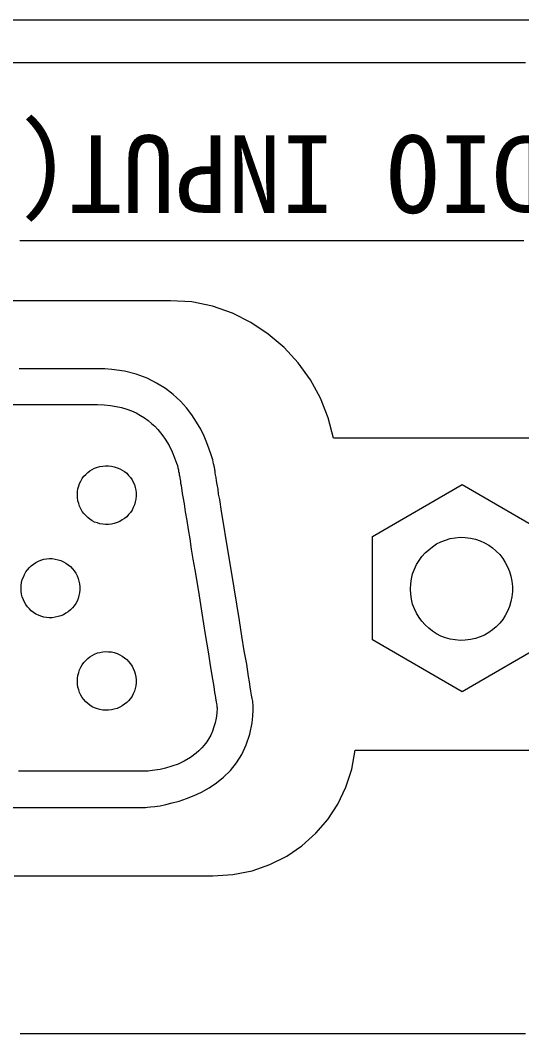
# Model space of a CAD drawing. Units: millimetres on the paper. Extents: x -139 to 141, y -98 to 91.
# Drawn here: x 39.18 to 41.524, y 74.051 to 78.789 of the extents above; entities that cross this region are included whole.
import ezdxf
from ezdxf.enums import TextEntityAlignment as Align

# ---------------------------------------------------------------- set-up
doc = ezdxf.new("R2010")
doc.units = ezdxf.units.MM
doc.layers.add('0-1_外形線', color=4, linetype='Continuous')
doc.styles.add('ＭＳ ゴシック', font='')
doc.styles.get('ＭＳ ゴシック').set_extended_font_data('MS Gothic')

msp = doc.modelspace()

# ---------------------------------------------------------------- linework, layer by layer
at = {"layer": '0-1_外形線'}
msp.add_line((44.853, 78.789), (-48.675, 78.789), dxfattribs=at)
for points in [[(39.137, 78.591), (39.268, 78.591), (39.398, 78.591), (39.527, 78.591), (39.592, 78.591), (39.655, 78.591), (39.719, 78.591), (39.782, 78.591), (39.845, 78.591), (39.907, 78.591), (39.969, 78.591), (40.03, 78.591), (40.091, 78.591), (40.152, 78.591), (40.211, 78.591)], [(39.179, 78.591), (39.267, 78.591), (39.354, 78.591), (39.44, 78.591), (39.526, 78.591), (39.611, 78.591), (39.696, 78.591), (39.78, 78.591), (39.864, 78.591), (39.946, 78.591), (40.028, 78.591), (40.109, 78.591), (40.189, 78.591), (40.268, 78.591), (40.347, 78.591), (40.424, 78.591), (40.5, 78.591), (40.575, 78.591), (40.649, 78.591), (40.722, 78.591), (40.794, 78.591), (40.864, 78.591), (40.933, 78.591), (41.001, 78.591)], [(40.211, 78.591), (40.271, 78.591), (40.33, 78.591), (40.388, 78.591), (40.446, 78.591), (40.503, 78.591), (40.56, 78.591), (40.615, 78.591), (40.671, 78.591), (40.725, 78.591), (40.779, 78.591), (40.832, 78.591), (40.885, 78.591), (40.936, 78.591), (40.987, 78.591), (41.038, 78.591), (41.087, 78.591), (41.136, 78.591), (41.183, 78.591), (41.23, 78.591), (41.276, 78.591), (41.321, 78.591), (41.365, 78.591), (41.409, 78.591), (41.451, 78.591), (41.492, 78.591), (41.533, 78.591)], [(41.001, 78.591), (41.067, 78.591), (41.1, 78.591), (41.132, 78.591), (41.164, 78.591), (41.195, 78.591), (41.226, 78.591), (41.257, 78.591), (41.288, 78.591), (41.317, 78.591), (41.347, 78.591), (41.376, 78.591), (41.405, 78.591), (41.433, 78.591), (41.461, 78.591), (41.488, 78.591), (41.515, 78.591), (41.542, 78.591)], [(40.517, 77.758), (40.451, 77.758), (40.384, 77.758), (40.316, 77.758), (40.249, 77.758), (40.18, 77.758), (40.111, 77.758), (40.041, 77.758), (39.972, 77.758), (39.901, 77.758), (39.83, 77.758), (39.759, 77.758), (39.687, 77.758), (39.615, 77.758), (39.47, 77.758), (39.324, 77.758), (39.177, 77.758)], [(41.533, 77.758), (41.48, 77.758), (41.426, 77.758), (41.371, 77.758), (41.315, 77.758), (41.259, 77.758), (41.201, 77.758), (41.143, 77.758), (41.083, 77.758), (41.023, 77.758), (40.963, 77.758), (40.901, 77.758), (40.839, 77.758), (40.776, 77.758), (40.712, 77.758), (40.648, 77.758), (40.583, 77.758), (40.517, 77.758)], [(39.882, 77.478), (39.881, 77.478), (39.88, 77.478), (39.877, 77.478), (39.873, 77.478), (39.868, 77.478), (39.863, 77.478), (39.856, 77.478), (39.848, 77.478), (39.839, 77.478), (39.83, 77.478), (39.808, 77.478), (39.782, 77.478), (39.753, 77.478), (39.72, 77.478), (39.685, 77.478), (39.646, 77.478), (39.604, 77.478), (39.56, 77.478), (39.513, 77.478), (39.464, 77.478), (39.412, 77.478), (39.358, 77.478), (39.302, 77.478), (39.244, 77.478), (39.184, 77.478), (39.123, 77.478)], [(40.644, 76.835), (40.619, 76.931), (40.583, 77.022), (40.536, 77.108), (40.479, 77.187), (40.413, 77.259), (40.339, 77.322), (40.258, 77.376), (40.171, 77.419), (40.078, 77.452), (39.982, 77.472), (39.882, 77.478)], [(39.408, 77.159), (39.38, 77.159), (39.318, 77.159), (39.249, 77.159), (39.175, 77.159)], [(40.104, 76.597), (40.1, 76.618), (40.097, 76.636), (40.095, 76.652), (40.093, 76.664), (40.091, 76.674), (40.09, 76.68), (40.09, 76.683), (40.089, 76.684), (40.089, 76.689), (40.087, 76.699), (40.083, 76.715), (40.079, 76.734), (40.072, 76.758), (40.063, 76.784), (40.052, 76.813), (40.039, 76.844), (40.023, 76.877), (40.004, 76.91), (39.982, 76.944), (39.957, 76.977), (39.928, 77.009), (39.895, 77.039), (39.858, 77.068), (39.817, 77.093), (39.772, 77.116), (39.722, 77.134), (39.667, 77.148), (39.607, 77.156), (39.575, 77.159), (39.541, 77.159), (39.54, 77.159), (39.534, 77.159), (39.525, 77.159), (39.513, 77.159), (39.497, 77.159), (39.479, 77.159), (39.458, 77.159), (39.434, 77.159), (39.408, 77.159)], [(39.093, 76.992), (39.137, 76.992), (39.178, 76.992), (39.218, 76.992), (39.256, 76.992), (39.293, 76.992), (39.327, 76.992), (39.359, 76.992), (39.389, 76.992), (39.417, 76.992), (39.442, 76.992), (39.464, 76.992), (39.484, 76.992), (39.501, 76.992), (39.515, 76.992), (39.527, 76.992), (39.535, 76.992), (39.54, 76.992), (39.541, 76.992)], [(39.541, 76.992), (39.572, 76.991), (39.601, 76.988), (39.628, 76.984), (39.653, 76.978), (39.677, 76.971), (39.7, 76.963), (39.721, 76.953), (39.741, 76.942), (39.76, 76.93), (39.777, 76.918), (39.793, 76.904), (39.808, 76.891), (39.822, 76.876), (39.835, 76.861), (39.846, 76.846), (39.857, 76.831), (39.875, 76.801), (39.89, 76.771), (39.901, 76.743), (39.91, 76.718), (39.914, 76.707), (39.916, 76.696), (39.919, 76.687), (39.92, 76.679), (39.922, 76.672), (39.923, 76.667), (39.923, 76.663), (39.924, 76.661), (39.924, 76.66), (39.924, 76.658), (39.925, 76.654), (39.926, 76.649), (39.927, 76.642), (39.928, 76.634), (39.929, 76.625), (39.931, 76.614), (39.933, 76.602), (39.935, 76.59), (39.937, 76.576)], [(41.581, 76.835), (41.578, 76.835), (41.57, 76.835), (41.558, 76.835), (41.54, 76.835), (41.519, 76.835), (41.494, 76.835), (41.466, 76.835), (41.434, 76.835), (41.363, 76.835), (41.284, 76.835), (41.112, 76.835), (40.94, 76.835), (40.861, 76.835), (40.79, 76.835), (40.759, 76.835), (40.73, 76.835), (40.705, 76.835), (40.684, 76.835), (40.667, 76.835), (40.654, 76.835), (40.646, 76.835), (40.644, 76.835)], [(39.447, 76.572), (39.447, 76.586), (39.449, 76.599), (39.453, 76.612), (39.457, 76.624), (39.463, 76.635), (39.469, 76.646), (39.477, 76.657), (39.486, 76.666), (39.495, 76.675), (39.505, 76.682), (39.516, 76.689), (39.527, 76.695), (39.54, 76.7), (39.552, 76.703), (39.565, 76.705), (39.578, 76.706), (39.592, 76.706), (39.606, 76.704), (39.619, 76.701), (39.632, 76.697), (39.645, 76.692), (39.656, 76.686), (39.667, 76.679), (39.677, 76.671), (39.686, 76.661), (39.695, 76.652), (39.702, 76.641), (39.708, 76.63), (39.713, 76.618), (39.717, 76.605), (39.72, 76.592), (39.721, 76.579), (39.721, 76.565), (39.72, 76.55), (39.717, 76.537), (39.713, 76.523), (39.708, 76.511), (39.702, 76.499), (39.695, 76.488)], [(39.695, 76.488), (39.686, 76.478), (39.677, 76.468), (39.667, 76.46), (39.656, 76.453), (39.645, 76.446), (39.632, 76.441), (39.619, 76.437), (39.606, 76.434), (39.592, 76.432), (39.578, 76.432), (39.565, 76.433), (39.552, 76.435), (39.54, 76.439), (39.527, 76.443), (39.516, 76.449), (39.505, 76.456), (39.495, 76.464), (39.486, 76.473), (39.477, 76.483), (39.469, 76.493), (39.463, 76.505), (39.457, 76.517), (39.453, 76.53), (39.449, 76.543), (39.447, 76.558), (39.447, 76.572)], [(39.922, 75.139), (39.957, 75.15), (39.992, 75.164), (40.027, 75.181), (40.063, 75.201), (40.097, 75.224), (40.13, 75.251), (40.162, 75.282), (40.19, 75.317), (40.215, 75.357), (40.236, 75.401), (40.252, 75.451), (40.263, 75.505), (40.267, 75.535), (40.269, 75.565), (40.269, 75.581), (40.269, 75.585), (40.269, 75.587), (40.269, 75.587), (40.268, 75.59), (40.267, 75.596), (40.266, 75.606), (40.264, 75.618), (40.261, 75.634), (40.258, 75.652), (40.255, 75.673), (40.251, 75.696), (40.247, 75.721), (40.238, 75.778), (40.227, 75.841), (40.216, 75.91), (40.204, 75.983), (40.179, 76.135), (40.154, 76.287), (40.142, 76.36), (40.131, 76.429), (40.121, 76.492), (40.112, 76.549), (40.107, 76.574), (40.104, 76.597)], [(39.937, 76.576), (39.94, 76.561), (39.945, 76.528), (39.951, 76.491), (39.958, 76.451), (39.964, 76.409), (39.972, 76.364), (39.979, 76.317), (39.987, 76.269), (39.995, 76.219), (40.012, 76.118), (40.028, 76.017), (40.036, 75.967), (40.044, 75.918), (40.052, 75.872), (40.059, 75.827), (40.066, 75.784), (40.072, 75.744), (40.078, 75.708), (40.084, 75.675), (40.086, 75.66), (40.088, 75.646), (40.09, 75.633), (40.092, 75.621), (40.094, 75.611), (40.096, 75.602), (40.097, 75.594), (40.098, 75.587), (40.099, 75.582), (40.099, 75.578), (40.1, 75.576), (40.1, 75.575), (40.098, 75.55), (40.095, 75.527), (40.091, 75.505), (40.085, 75.485), (40.078, 75.465), (40.07, 75.447), (40.061, 75.431), (40.051, 75.415)], [(41.004, 76.13), (41.005, 76.154), (41.009, 76.178), (41.014, 76.201), (41.022, 76.223), (41.032, 76.244), (41.044, 76.263), (41.057, 76.282), (41.072, 76.299), (41.089, 76.314), (41.106, 76.328), (41.126, 76.341), (41.146, 76.351), (41.167, 76.359), (41.189, 76.366), (41.212, 76.37), (41.236, 76.372), (41.26, 76.371), (41.284, 76.368), (41.307, 76.363), (41.329, 76.355), (41.35, 76.346), (41.37, 76.335), (41.388, 76.322), (41.405, 76.307), (41.421, 76.291), (41.435, 76.273), (41.447, 76.254), (41.458, 76.233), (41.466, 76.212), (41.473, 76.19), (41.477, 76.166), (41.48, 76.142), (41.48, 76.118), (41.477, 76.094), (41.473, 76.071), (41.466, 76.049), (41.458, 76.027), (41.447, 76.007), (41.435, 75.988)], [(39.183, 76.134), (39.184, 76.147), (39.186, 76.161), (39.189, 76.174), (39.194, 76.186), (39.199, 76.198), (39.206, 76.21), (39.213, 76.22), (39.222, 76.23), (39.231, 76.239), (39.241, 76.247), (39.252, 76.254), (39.264, 76.26), (39.276, 76.265), (39.289, 76.269), (39.302, 76.271), (39.315, 76.272), (39.329, 76.272), (39.343, 76.27), (39.356, 76.267), (39.369, 76.263), (39.381, 76.257), (39.393, 76.251), (39.404, 76.243), (39.414, 76.235), (39.423, 76.225), (39.431, 76.215), (39.439, 76.204), (39.445, 76.192), (39.45, 76.18), (39.454, 76.167), (39.457, 76.154), (39.458, 76.141), (39.458, 76.127), (39.457, 76.113), (39.454, 76.099), (39.45, 76.086), (39.445, 76.074), (39.439, 76.063), (39.431, 76.052)], [(39.431, 76.052), (39.423, 76.042), (39.414, 76.032), (39.404, 76.024), (39.393, 76.017), (39.381, 76.01), (39.369, 76.005), (39.356, 76.001), (39.343, 75.998), (39.329, 75.996), (39.315, 75.996), (39.302, 75.997), (39.289, 75.999), (39.276, 76.003), (39.264, 76.008), (39.252, 76.013), (39.241, 76.02), (39.231, 76.028), (39.222, 76.037), (39.213, 76.047), (39.206, 76.057), (39.199, 76.068), (39.194, 76.08), (39.189, 76.093), (39.186, 76.106), (39.184, 76.12), (39.183, 76.134)], [(41.435, 75.988), (41.421, 75.971), (41.405, 75.954), (41.388, 75.94), (41.37, 75.927), (41.35, 75.915), (41.329, 75.906), (41.307, 75.899), (41.284, 75.894), (41.26, 75.891), (41.236, 75.89), (41.212, 75.892), (41.189, 75.896), (41.167, 75.902), (41.146, 75.91), (41.126, 75.921), (41.106, 75.933), (41.089, 75.947), (41.072, 75.962), (41.057, 75.979), (41.044, 75.997), (41.032, 76.017), (41.022, 76.038), (41.014, 76.06), (41.009, 76.082), (41.005, 76.106), (41.004, 76.13)], [(39.447, 75.698), (39.447, 75.712), (39.449, 75.726), (39.453, 75.739), (39.457, 75.752), (39.463, 75.764), (39.469, 75.775), (39.477, 75.786), (39.486, 75.796), (39.495, 75.805), (39.505, 75.813), (39.516, 75.82), (39.527, 75.826), (39.54, 75.831), (39.552, 75.834), (39.565, 75.837), (39.578, 75.838), (39.592, 75.837), (39.606, 75.836), (39.619, 75.833), (39.632, 75.828), (39.645, 75.823), (39.656, 75.816), (39.667, 75.809), (39.677, 75.8), (39.686, 75.791), (39.695, 75.78), (39.702, 75.769), (39.708, 75.758), (39.713, 75.745), (39.717, 75.733), (39.72, 75.719), (39.721, 75.705), (39.721, 75.691), (39.72, 75.678), (39.717, 75.665), (39.713, 75.652), (39.708, 75.64), (39.702, 75.629), (39.695, 75.618)], [(39.695, 75.618), (39.686, 75.608), (39.677, 75.599), (39.667, 75.591), (39.656, 75.584), (39.645, 75.577), (39.632, 75.572), (39.619, 75.568), (39.606, 75.565), (39.592, 75.564), (39.578, 75.563), (39.565, 75.564), (39.552, 75.567), (39.54, 75.57), (39.527, 75.575), (39.516, 75.58), (39.505, 75.587), (39.495, 75.595), (39.486, 75.603), (39.477, 75.613), (39.469, 75.623), (39.463, 75.634), (39.457, 75.646), (39.453, 75.658), (39.449, 75.671), (39.447, 75.685), (39.447, 75.698)], [(40.051, 75.415), (40.04, 75.4), (40.028, 75.387), (40.015, 75.374), (40.002, 75.363), (39.975, 75.343), (39.946, 75.326), (39.917, 75.312), (39.888, 75.302), (39.859, 75.293), (39.833, 75.287), (39.808, 75.283), (39.787, 75.28), (39.778, 75.279), (39.769, 75.279), (39.762, 75.278), (39.756, 75.278), (39.754, 75.278), (39.748, 75.278), (39.739, 75.278), (39.725, 75.278), (39.708, 75.278), (39.688, 75.278), (39.665, 75.278), (39.638, 75.278), (39.608, 75.278), (39.575, 75.278), (39.54, 75.278), (39.502, 75.278), (39.461, 75.278), (39.418, 75.278), (39.373, 75.278), (39.325, 75.278), (39.276, 75.278), (39.225, 75.278), (39.171, 75.278)], [(40.079, 74.789), (40.173, 74.795), (40.263, 74.813), (40.347, 74.842), (40.425, 74.881), (40.496, 74.93), (40.561, 74.988), (40.617, 75.053), (40.664, 75.125), (40.701, 75.204), (40.729, 75.288), (40.745, 75.376)], [(40.745, 75.376), (40.747, 75.376), (40.754, 75.376), (40.763, 75.376), (40.775, 75.376), (40.788, 75.376), (40.802, 75.376), (40.815, 75.376), (40.826, 75.376), (40.836, 75.376), (40.842, 75.376), (40.845, 75.376)], [(40.845, 75.376), (40.847, 75.376), (40.853, 75.376), (40.876, 75.376), (40.913, 75.376), (40.96, 75.376), (41.015, 75.376), (41.078, 75.376), (41.213, 75.376), (41.348, 75.376), (41.41, 75.376), (41.466, 75.376), (41.513, 75.376), (41.549, 75.376), (41.572, 75.376), (41.579, 75.376), (41.581, 75.376)], [(39.136, 75.109), (39.232, 75.109), (39.325, 75.109), (39.414, 75.109), (39.496, 75.109), (39.534, 75.109), (39.57, 75.109), (39.604, 75.109), (39.635, 75.109), (39.663, 75.109), (39.688, 75.109), (39.71, 75.109), (39.728, 75.109), (39.743, 75.109), (39.753, 75.109), (39.76, 75.109), (39.762, 75.109), (39.765, 75.109), (39.775, 75.11), (39.789, 75.111), (39.809, 75.114), (39.833, 75.117), (39.86, 75.123), (39.89, 75.13), (39.922, 75.139)], [(39.151, 74.789), (39.222, 74.789), (39.291, 74.789), (39.359, 74.789), (39.424, 74.789), (39.488, 74.789), (39.548, 74.789), (39.607, 74.789), (39.663, 74.789), (39.716, 74.789), (39.766, 74.789), (39.813, 74.789), (39.835, 74.789), (39.856, 74.789), (39.877, 74.789), (39.897, 74.789), (39.915, 74.789), (39.933, 74.789), (39.95, 74.789), (39.966, 74.789), (39.981, 74.789), (39.995, 74.789), (40.008, 74.789), (40.02, 74.789), (40.031, 74.789), (40.041, 74.789), (40.05, 74.789), (40.058, 74.789), (40.064, 74.789), (40.069, 74.789), (40.074, 74.789), (40.077, 74.789)], [(40.077, 74.789), (40.079, 74.789), (40.079, 74.789)], [(39.946, 74.051), (39.864, 74.051), (39.78, 74.051), (39.696, 74.051), (39.611, 74.051), (39.526, 74.051), (39.44, 74.051), (39.354, 74.051), (39.267, 74.051), (39.179, 74.051)], [(41.542, 74.051), (41.515, 74.051), (41.488, 74.051), (41.461, 74.051), (41.433, 74.051), (41.405, 74.051), (41.376, 74.051), (41.347, 74.051), (41.317, 74.051), (41.288, 74.051), (41.257, 74.051), (41.226, 74.051), (41.195, 74.051), (41.164, 74.051), (41.132, 74.051), (41.1, 74.051), (41.067, 74.051), (41.001, 74.051), (40.933, 74.051), (40.864, 74.051), (40.794, 74.051), (40.722, 74.051), (40.649, 74.051), (40.575, 74.051), (40.5, 74.051), (40.424, 74.051), (40.347, 74.051), (40.268, 74.051), (40.189, 74.051), (40.109, 74.051), (40.028, 74.051), (39.946, 74.051)]]:
    msp.add_lwpolyline(points, dxfattribs=at)
msp.add_lwpolyline([(40.827, 76.376), (41.245, 76.619), (41.664, 76.376), (41.664, 75.893), (41.245, 75.649), (40.827, 75.893)], close=True, dxfattribs=at)

# ---------------------------------------------------------------- texts
at = {"layer": '0-1_外形線', "style": 'ＭＳ ゴシック'}
msp.add_text('AUDIO INPUT(5-16)', height=0.363, rotation=180, dxfattribs=at).set_placement((42.126, 78.36), align=Align.BOTTOM_LEFT)

doc.saveas('drawing.dxf')
